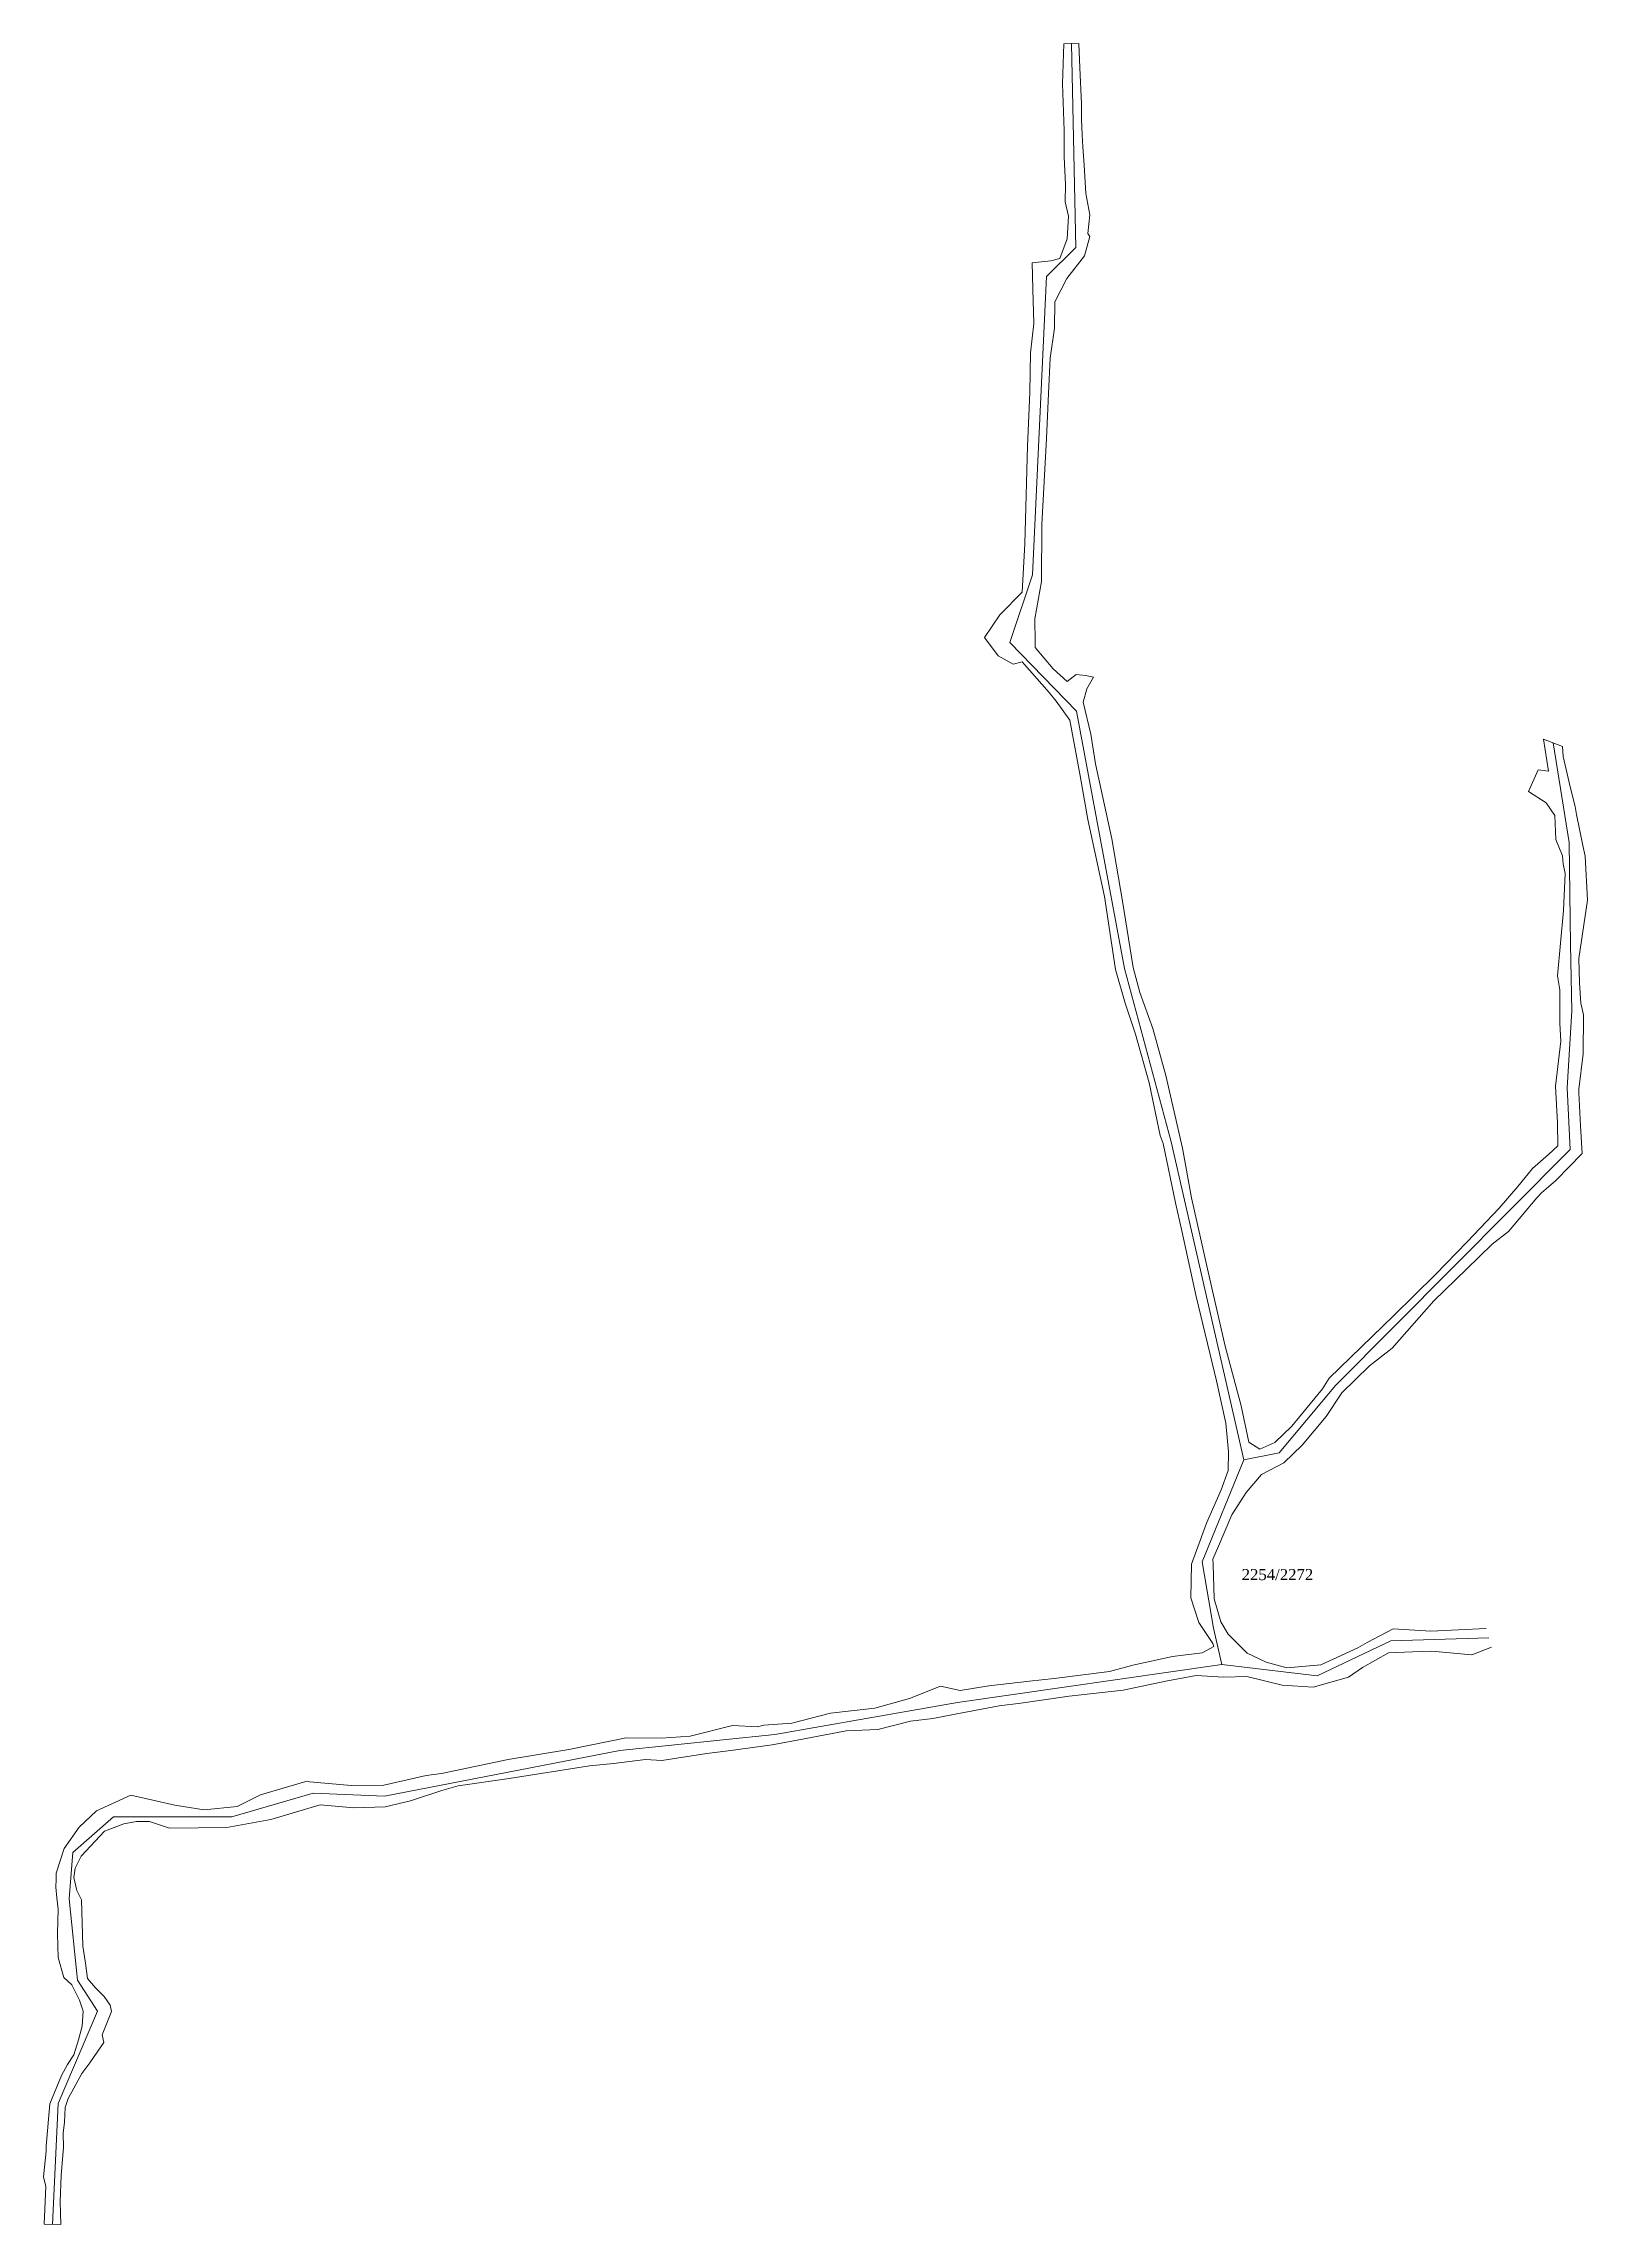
# Model space of a CAD drawing. Header units: millimetres. Extents: x 644213 to 644492, y 4144627 to 4145021.
import ezdxf

# ---------------------------------------------------------------- set-up
doc = ezdxf.new("R2010")
doc.units = ezdxf.units.MM
for name, color, linetype, lineweight in [('2254', 3, 'Continuous', 0), ('2272', 152, 'Continuous', 0), ('GEOFENCE', 3, 'Continuous', 0), ('INIT_COORD', 5, 'Continuous', 0), ('TEXT_BLUE', 5, 'Continuous', 0)]:
    doc.layers.add(name, color=color, linetype=linetype, lineweight=lineweight)
doc.styles.get("Standard").update_dxf_attribs({"font": 'TIMES.TTF'})

msp = doc.modelspace()

# ---------------------------------------------------------------- linework, layer by layer
at = {"layer": '2254', "lineweight": 0}
for p, q in [((644397.7, 4145021.05, 2265.56), (644397.46, 4145013.8, 2266.54)), ((644397.7, 4145021.05, 2265.56), (644400.42, 4145021.09, 2265.69)), ((644400.6, 4145016.73, 2266.78), (644400.42, 4145021.09, 2265.69)), ((644397.46, 4145013.8, 2266.54), (644397.77, 4145005.43, 2265.69)), ((644400.87, 4145010.2, 2266.23), (644400.6, 4145016.73, 2266.78)), ((644400.88, 4145007.41, 2265.83), (644400.87, 4145010.2, 2266.23)), ((644400.99, 4145004.61, 2265.76), (644400.88, 4145007.41, 2265.83)), ((644397.77, 4145005.43, 2265.69), (644397.75, 4145000.65, 2265.35)), ((644401.14, 4145002.44, 2265.07), (644400.99, 4145004.61, 2265.76)), ((644401.33, 4144999.15, 2265.07), (644401.14, 4145002.44, 2265.07)), ((644397.75, 4145000.65, 2265.35), (644397.96, 4144995.64, 2264.43)), ((644401.66, 4144994.06, 2264.14), (644401.33, 4144999.15, 2265.07)), ((644397.96, 4144995.64, 2264.43), (644397.95, 4144992.55, 2263.88)), ((644402.36, 4144990.15, 2263.55), (644401.66, 4144994.06, 2264.14)), ((644397.95, 4144992.55, 2263.88), (644398.53, 4144989.91, 2263.4)), ((644402.02, 4144986.78, 2263.05), (644402.36, 4144990.15, 2263.55)), ((644398.3, 4144985.82, 2262.38), (644398.53, 4144989.91, 2263.4)), ((644401.4, 4144982.76, 2262.93), (644402.35, 4144986.25, 2263.18)), ((644402.35, 4144986.25, 2263.18), (644402.02, 4144986.78, 2263.05)), ((644395.36, 4144981.9, 2261.88), (644396.99, 4144982.31, 2261.88)), ((644396.99, 4144982.31, 2261.88), (644398.3, 4144985.82, 2262.38)), ((644398.22, 4144978.67, 2261.98), (644401.4, 4144982.76, 2262.93)), ((644391.99, 4144981.49, 2261.18), (644395.36, 4144981.9, 2261.88)), ((644392.09, 4144976.73, 2261.31), (644391.99, 4144981.49, 2261.18)), ((644396.08, 4144974.49, 2260.88), (644398.22, 4144978.67, 2261.98)), ((644392.26, 4144970.59, 2260.66), (644392.09, 4144976.73, 2261.31)), ((644395.99, 4144969.74, 2260.72), (644396.08, 4144974.49, 2260.88)), ((644391.66, 4144965.25, 2260.15), (644392.26, 4144970.59, 2260.66)), ((644395.21, 4144964.33, 2260.13), (644395.99, 4144969.74, 2260.72)), ((644391.55, 4144958.09, 2259.42), (644391.66, 4144965.25, 2260.15)), ((644394.93, 4144957.9, 2259.45), (644395.21, 4144964.33, 2260.13)), ((644391.14, 4144948.42, 2258.34), (644391.55, 4144958.09, 2259.42)), ((644394.56, 4144949.82, 2258.49), (644394.93, 4144957.9, 2259.45)), ((644390.66, 4144930.81, 2257.37), (644391.14, 4144948.42, 2258.34)), ((644393.71, 4144934.29, 2257.74), (644394.56, 4144949.82, 2258.49)), ((644393.65, 4144923.99, 2257.11), (644393.71, 4144934.29, 2257.74)), ((644390.18, 4144922.06, 2257.09), (644390.66, 4144930.81, 2257.37)), ((644392.43, 4144917.26, 2257.06), (644393.65, 4144923.99, 2257.11)), ((644386.13, 4144917.96, 2257.29), (644390.18, 4144922.06, 2257.09)), ((644383.36, 4144913.86, 2257.98), (644386.13, 4144917.96, 2257.29)), ((644392.5, 4144913.06, 2256.99), (644392.43, 4144917.26, 2257.06)), ((644385.83, 4144910.58, 2257.05), (644383.36, 4144913.86, 2257.98)), ((644392.48, 4144912.08, 2257.03), (644392.5, 4144913.06, 2256.99)), ((644395.78, 4144908.23, 2257.17), (644392.48, 4144912.08, 2257.03)), ((644388.52, 4144909.09, 2256.8), (644385.83, 4144910.58, 2257.05)), ((644390.14, 4144909.49, 2257.05), (644388.52, 4144909.09, 2256.8)), ((644395.01, 4144903.96, 2257), (644390.14, 4144909.49, 2257.05)), ((644398.26, 4144905.95, 2257.22), (644395.78, 4144908.23, 2257.17)), ((644396.29, 4144902.39, 2256.87), (644395.01, 4144903.96, 2257)), ((644399.88, 4144907.22, 2257.86), (644398.26, 4144905.95, 2257.22)), ((644401.6, 4144907.01, 2258.08), (644399.88, 4144907.22, 2257.86)), ((644401.16, 4144902.23, 2256.74), (644401.86, 4144904.62, 2257.32)), ((644403.03, 4144906.7, 2257.68), (644401.6, 4144907.01, 2258.08)), ((644401.86, 4144904.62, 2257.32), (644403.03, 4144906.7, 2257.68)), ((644398.78, 4144898.94, 2256.86), (644396.29, 4144902.39, 2256.87)), ((644402.53, 4144896.45, 2256.74), (644401.16, 4144902.23, 2256.74)), ((644400.64, 4144888.92, 2256.93), (644398.78, 4144898.94, 2256.86)), ((644403.42, 4144891.05, 2256.86), (644402.53, 4144896.45, 2256.74)), ((644402.03, 4144881.01, 2256.79), (644400.64, 4144888.92, 2256.93)), ((644406.32, 4144877.5, 2256.75), (644403.42, 4144891.05, 2256.86)), ((644405, 4144867.1, 2256.94), (644402.03, 4144881.01, 2256.79)), ((644408.3, 4144866.27, 2257.01), (644406.32, 4144877.5, 2256.75)), ((644407.04, 4144853.92, 2257.23), (644405, 4144867.1, 2256.94)), ((644410.21, 4144854.33, 2257.26), (644408.3, 4144866.27, 2257.01)), ((644408.78, 4144847.84, 2257.48), (644407.04, 4144853.92, 2257.23)), ((644411.42, 4144849.79, 2257.38), (644410.21, 4144854.33, 2257.26)), ((644413.74, 4144843.31, 2257.49), (644411.42, 4144849.79, 2257.38)), ((644410.64, 4144842.28, 2257.49), (644408.78, 4144847.84, 2257.48)), ((644413.06, 4144833.5, 2257.11), (644410.64, 4144842.28, 2257.49)), ((644416.09, 4144834.79, 2257.17), (644413.74, 4144843.31, 2257.49)), ((644415.06, 4144823.96, 2256.96), (644413.06, 4144833.5, 2257.11)), ((644419.09, 4144821.67, 2256.83), (644416.09, 4144834.79, 2257.17)), ((644415.6, 4144822.52), (644415.06, 4144823.96, 2256.96)), ((644417.87, 4144811.81), (644415.6, 4144822.52)), ((644420.71, 4144812.69), (644419.09, 4144821.67, 2256.83)), ((644419.01, 4144806.76, 2256.15), (644417.87, 4144811.81)), ((644423.75, 4144799.38, 2256.2), (644420.71, 4144812.69)), ((644419.01, 4144806.76, 2256.15), (644421.56, 4144794.89, 2255.83)), ((644426.81, 4144785.96, 2255.95), (644423.75, 4144799.38, 2256.2)), ((644421.56, 4144794.89, 2255.83), (644425.27, 4144779.68, 2255.96)), ((644429.69, 4144775.14, 2255.95), (644426.81, 4144785.96, 2255.95)), ((644425.27, 4144779.68, 2255.96), (644426.94, 4144772.06, 2255.84)), ((644431.08, 4144768.59, 2255.89), (644429.69, 4144775.14, 2255.95)), ((644426.94, 4144772.06, 2255.84), (644427.43, 4144766.85, 2255.75)), ((644427.43, 4144766.85, 2255.75), (644427.34, 4144763.5, 2255.44)), ((644427.34, 4144763.5, 2255.44), (644426.1, 4144760, 2255.12)), ((644430.58, 4144759.5, 2255.21), (644433.37, 4144762.77, 2255.71)), ((644426.1, 4144760, 2255.12), (644423.42, 4144753.99, 2254.57)), ((644428.03, 4144755.47, 2254.91), (644430.58, 4144759.5, 2255.21)), ((644423.42, 4144753.99, 2254.57), (644420.71, 4144746.57, 2253.89)), ((644425.61, 4144749.81, 2254.14), (644428.03, 4144755.47, 2254.91)), ((644424.58, 4144747.48, 2253.78), (644425.61, 4144749.81, 2254.14)), ((644420.71, 4144746.57, 2253.89), (644420.62, 4144740.5, 2253.26)), ((644424.63, 4144746.55, 2253.68), (644424.58, 4144747.48, 2253.78)), ((644424.82, 4144740.32, 2252.99), (644424.63, 4144746.55, 2253.68)), ((644420.62, 4144740.5, 2253.26), (644422.07, 4144736.05, 2252.75)), ((644426.01, 4144736.16, 2252.54), (644424.82, 4144740.32, 2252.99)), ((644422.07, 4144736.05, 2252.75), (644424.56, 4144732.29, 2252.15)), ((644427.34, 4144733.96, 2252.16), (644426.01, 4144736.16, 2252.54)), ((644457.14, 4144734.89, 2249.21), (644452.47, 4144732.46, 2249)), ((644463.94, 4144734.48, 2247.59), (644457.14, 4144734.89, 2248.54)), ((644473.93, 4144734.94, 2247.08), (644463.94, 4144734.48, 2247.59)), ((644422.68, 4144730.57, 2251.92), (644417.32, 4144729.93, 2251.83)), ((644424.75, 4144731.7, 2251.98), (644422.68, 4144730.57, 2251.92)), ((644424.56, 4144732.29, 2252.15), (644424.75, 4144731.7, 2251.98)), ((644430.8, 4144730.49, 2251.36), (644427.34, 4144733.96, 2252.16)), ((644434.19, 4144728.92, 2250.9), (644430.8, 4144730.49, 2251.36)), ((644450.76, 4144731.45, 2249.05), (644444.06, 4144728.41, 2249.88)), ((644452.47, 4144732.46, 2249), (644450.76, 4144731.45, 2249.05)), ((644451.6, 4144727.94, 2249.12), (644456.32, 4144730.6, 2248.68)), ((644456.32, 4144730.6, 2248.68), (644460.64, 4144730.76, 2247.93)), ((644460.64, 4144730.76, 2247.93), (644464.15, 4144730.87, 2247.34)), ((644464.15, 4144730.87, 2247.34), (644471.38, 4144730.22, 2247.33)), ((644471.38, 4144730.22, 2246.45), (644474.88, 4144731.61, 2245.85)), ((644405.92, 4144727.23, 2251.89), (644395.96, 4144725.96, 2251.91)), ((644410.16, 4144728.35, 2251.95), (644405.92, 4144727.23, 2251.89)), ((644417.32, 4144729.93, 2251.83), (644410.16, 4144728.35, 2251.95)), ((644416.1, 4144725.44, 2251.93), (644421.57, 4144726.5, 2251.9)), ((644421.57, 4144726.5, 2251.9), (644426.57, 4144726.2, 2251.75)), ((644426.57, 4144726.2, 2251.75), (644430.7, 4144726.31, 2251.3)), ((644430.7, 4144726.31, 2251.3), (644437.13, 4144724.73, 2250.67)), ((644437.96, 4144727.89, 2250.68), (644434.19, 4144728.92, 2250.9)), ((644444.06, 4144728.41, 2249.88), (644437.96, 4144727.89, 2250.68)), ((644449.09, 4144726.16, 2249.44), (644451.6, 4144727.94, 2249.12)), ((644369.8, 4144722.33, 2251.66), (644363.53, 4144720.58, 2251.37)), ((644375.44, 4144724.58, 2251.76), (644369.8, 4144722.33, 2251.66)), ((644378.95, 4144723.76, 2251.72), (644375.44, 4144724.58, 2251.76)), ((644384.15, 4144724.6, 2251.6), (644378.95, 4144723.76, 2251.72)), ((644391.5, 4144725.47, 2251.88), (644384.15, 4144724.6, 2251.6)), ((644389.94, 4144721.51, 2251.79), (644398.65, 4144722.76, 2251.6)), ((644395.96, 4144725.96, 2251.91), (644391.5, 4144725.47, 2251.88)), ((644398.65, 4144722.76, 2251.6), (644408.42, 4144723.81, 2251.95)), ((644408.42, 4144723.81, 2251.95), (644416.1, 4144725.44, 2251.93)), ((644437.13, 4144724.73, 2250.67), (644442.73, 4144724.38, 2250.07)), ((644442.73, 4144724.38, 2250.07), (644449.09, 4144726.16, 2249.44)), ((644355.57, 4144719.69, 2251.49), (644348.59, 4144717.9, 2252.03)), ((644363.53, 4144720.58, 2251.37), (644355.57, 4144719.69, 2251.49)), ((644370, 4144718.26, 2251.55), (644374.05, 4144718.74, 2251.65)), ((644374.05, 4144718.74, 2251.65), (644378.07, 4144719.49, 2251.72)), ((644378.07, 4144719.49, 2251.72), (644385.98, 4144721.03, 2251.74)), ((644385.98, 4144721.03, 2251.74), (644389.94, 4144721.51, 2251.79)), ((644318.63, 4144715.22, 2251.66), (644308.3, 4144713.13, 2251.47)), ((644324.95, 4144715.18, 2251.8), (644318.63, 4144715.22, 2251.66)), ((644330.23, 4144715.54, 2251.89), (644324.95, 4144715.18, 2251.8)), ((644337.83, 4144717.43, 2251.82), (644330.23, 4144715.54, 2251.89)), ((644342.35, 4144717.21, 2252.01), (644337.83, 4144717.43, 2251.82)), ((644343.49, 4144717.51, 2252.08), (644342.35, 4144717.21, 2252.01)), ((644348.59, 4144717.9, 2252.03), (644343.49, 4144717.51, 2252.08)), ((644344.99, 4144713.98, 2251.86), (644350.47, 4144715.01, 2251.95)), ((644350.47, 4144715.01, 2251.95), (644358.41, 4144716.48, 2251.54)), ((644358.41, 4144716.48, 2251.54), (644364.07, 4144716.74, 2251.36)), ((644364.07, 4144716.74, 2251.36), (644370, 4144718.26, 2251.55)), ((644297.35, 4144711.35, 2251.96), (644285.3, 4144708.78, 2253.52)), ((644308.3, 4144713.13, 2251.47), (644297.35, 4144711.35, 2251.96)), ((644312.06, 4144710.17, 2251.65), (644316.4, 4144710.61, 2251.29)), ((644316.4, 4144710.61, 2251.29), (644322.15, 4144711.31, 2251.61)), ((644322.15, 4144711.31, 2251.61), (644325.1, 4144711.17, 2251.27)), ((644333.25, 4144712.41, 2251.8), (644325.1, 4144711.17, 2251.27)), ((644333.25, 4144712.41, 2251.8), (644337.53, 4144712.95, 2251.73)), ((644337.53, 4144712.95, 2251.73), (644344.99, 4144713.98, 2251.86)), ((644260.84, 4144707.34, 2252.84), (644252.66, 4144704.92, 2252.95)), ((644269, 4144706.6, 2252.59), (644260.84, 4144707.34, 2252.84)), ((644274.93, 4144706.69, 2252.76), (644269, 4144706.6, 2252.59)), ((644282.53, 4144708.42, 2253.45), (644274.93, 4144706.69, 2252.76)), ((644285.3, 4144708.78, 2253.52), (644282.53, 4144708.42, 2253.45)), ((644285.35, 4144705.7, 2253.61), (644288.34, 4144706.56, 2253.2)), ((644288.34, 4144706.56, 2253.2), (644297.53, 4144707.89, 2251.92)), ((644297.53, 4144707.89, 2251.92), (644312.06, 4144710.17, 2251.65)), ((644223.04, 4144702.04, 2252.94), (644229.24, 4144704.91, 2252.72)), ((644237.14, 4144703.06, 2252.9), (644229.24, 4144704.91, 2252.72)), ((644242.48, 4144702.23, 2252.97), (644237.14, 4144703.06, 2252.9)), ((644248.39, 4144702.83, 2253.19), (644242.48, 4144702.23, 2252.97)), ((644252.66, 4144704.92, 2252.95), (644248.39, 4144702.83, 2253.19)), ((644254.5, 4144700.51, 2252.68), (644263.42, 4144703.12, 2252.69)), ((644263.42, 4144703.12, 2252.69), (644269.48, 4144702.62, 2252.64)), ((644269.48, 4144702.62, 2252.64), (644275.14, 4144702.75, 2252.72)), ((644275.14, 4144702.75, 2252.72), (644279.73, 4144703.83, 2253.46)), ((644279.73, 4144703.83, 2253.46), (644285.35, 4144705.7, 2253.61)), ((644219.87, 4144699.11, 2252.89), (644217.18, 4144695.24, 2253.08)), ((644223.04, 4144702.04, 2252.94), (644219.87, 4144699.11, 2252.89)), ((644224.48, 4144698.4, 2253.01), (644227.98, 4144699.7, 2253.22)), ((644227.98, 4144699.7, 2253.22), (644230.27, 4144700.12, 2253.31)), ((644230.27, 4144700.12, 2253.31), (644232.59, 4144700.1, 2252.9)), ((644232.59, 4144700.1, 2252.9), (644236.23, 4144698.94, 2253.06)), ((644236.23, 4144698.94, 2253.06), (644246.53, 4144699.05, 2252.8)), ((644246.53, 4144699.05, 2252.8), (644254.5, 4144700.51, 2252.68)), ((644217.18, 4144695.24, 2253.08), (644215.76, 4144690.78, 2253.39)), ((644220.26, 4144693.87, 2252.99), (644224.48, 4144698.4, 2253.01)), ((644215.73, 4144689.71, 2253.63), (644215.76, 4144690.78, 2253.39)), ((644219.15, 4144691.69, 2253.54), (644218.95, 4144690.02, 2253.67)), ((644219.15, 4144691.69, 2253.54), (644220.26, 4144693.87, 2252.99)), ((644215.7, 4144688.29, 2253.74), (644215.73, 4144689.71, 2253.63)), ((644215.87, 4144686.37, 2253.84), (644215.7, 4144688.29, 2253.74)), ((644218.95, 4144690.02, 2253.67), (644219.49, 4144687.7, 2253.81)), ((644219.49, 4144687.7, 2253.81), (644220.33, 4144685.97, 2253.93)), ((644215.99, 4144685.33, 2253.92), (644215.87, 4144686.37, 2253.84)), ((644216.13, 4144684.31, 2253.88), (644215.99, 4144685.33, 2253.92)), ((644216, 4144679.92, 2253.8), (644216.13, 4144684.31, 2253.88)), ((644220.33, 4144685.97, 2253.93), (644220.53, 4144677.61, 2253.84)), ((644216.13, 4144675.56, 2253.96), (644216, 4144679.92, 2253.8)), ((644217.1, 4144671.98, 2253.83), (644216.13, 4144675.56, 2253.96)), ((644220.53, 4144677.61, 2253.87), (644221.02, 4144674.57, 2253.72)), ((644218.54, 4144670.62, 2254.04), (644217.1, 4144671.98, 2253.83)), ((644221.02, 4144674.57, 2253.72), (644221.38, 4144671.79, 2253.72)), ((644221.38, 4144671.79, 2253.72), (644222.84, 4144670.08, 2254.04)), ((644219.97, 4144667.87, 2253.9), (644218.54, 4144670.62, 2254.04)), ((644220.62, 4144665.91, 2254.02), (644219.97, 4144667.87, 2253.9)), ((644222.84, 4144670.08, 2254.04), (644224.4, 4144668.55, 2254.24)), ((644224.4, 4144668.55, 2254.24), (644225.5, 4144666.96, 2254.41)), ((644219.8, 4144660.7, 2254.49), (644220.44, 4144663.18, 2254.13)), ((644220.44, 4144663.18, 2254.13), (644220.62, 4144665.91, 2254.02)), ((644225.75, 4144665.82, 2254.16), (644224.07, 4144661.59, 2254.38)), ((644225.5, 4144666.96, 2254.41), (644225.75, 4144665.82, 2254.16)), ((644218.94, 4144658.02, 2255.11), (644219.8, 4144660.7, 2254.49)), ((644224.34, 4144660.22, 2254.82), (644223.28, 4144658.67, 2254.82)), ((644224.07, 4144661.59, 2254.38), (644224.34, 4144660.22, 2254.82)), ((644216.71, 4144654.28, 2255.71), (644217.79, 4144656.25, 2255.47)), ((644217.79, 4144656.25, 2255.47), (644218.94, 4144658.02, 2255.11)), ((644221.79, 4144656.54, 2255.22), (644220.35, 4144654.61, 2255.46)), ((644223.28, 4144658.67, 2254.82), (644221.79, 4144656.54, 2255.22)), ((644214.62, 4144649.14, 2256.3), (644216.71, 4144654.28, 2255.71)), ((644218.95, 4144651.99, 2255.86), (644217.89, 4144650.12, 2256.23)), ((644220.35, 4144654.61, 2255.46), (644218.95, 4144651.99, 2255.86)), ((644213.96, 4144641.49, 2256.76), (644214.62, 4144649.14, 2256.3)), ((644217.35, 4144648.52, 2256.42), (644217.22, 4144645.87, 2256.65)), ((644217.89, 4144650.12, 2256.23), (644217.35, 4144648.52, 2256.42)), ((644217.22, 4144645.87, 2256.65), (644217.03, 4144643.85, 2256.77)), ((644217.03, 4144643.85, 2256.77), (644217.05, 4144641.27, 2257.09)), ((644213.47, 4144635.99, 2256.89), (644213.96, 4144640.61, 2257.04)), ((644213.96, 4144641.49, 2256.94), (644213.96, 4144640.61, 2257.04)), ((644217.05, 4144641.27, 2257.09), (644216.62, 4144636.3, 2256.69)), ((644213.85, 4144634.26, 2256.76), (644213.47, 4144635.99, 2256.89)), ((644216.62, 4144636.3, 2256.69), (644216.47, 4144631.46, 2256.49)), ((644213.59, 4144627.41, 2256.66), (644213.85, 4144634.26, 2256.76)), ((644216.47, 4144631.46, 2256.49), (644216.6, 4144627.39, 2256.54)), ((644213.59, 4144627.41, 2256.66), (644216.6, 4144627.39, 2256.54))]:
    msp.add_line(p, q, dxfattribs=at)
at = {"layer": '2272', "lineweight": 0}
for p, q in [((644485.17, 4144889.77, 2271.96), (644484.3, 4144895.51, 2271.93)), ((644484.3, 4144895.51, 2271.93), (644487.75, 4144894.2, 2271.99)), ((644487.75, 4144894.2, 2271.99), (644487.83, 4144892.41, 2271.98)), ((644487.83, 4144892.41, 2271.98), (644489.11, 4144886.91, 2271.87)), ((644483.33, 4144889.96, 2272.4), (644481.57, 4144886.09, 2272.3)), ((644483.33, 4144889.96, 2272.4), (644485.17, 4144889.77, 2271.96)), ((644484.76, 4144884.05, 2271.95), (644481.57, 4144886.09, 2272.3)), ((644486.36, 4144881.72, 2271.58), (644484.76, 4144884.05, 2271.95)), ((644489.11, 4144886.91, 2271.87), (644490.01, 4144883.36, 2271.56)), ((644486.5, 4144877.41, 2271.75), (644486.36, 4144881.72, 2272.28)), ((644490.01, 4144883.36, 2271.56), (644490.27, 4144881.9, 2271.52)), ((644490.27, 4144881.9, 2271.51), (644491.38, 4144876.3, 2271.43)), ((644487.72, 4144874.45, 2271.38), (644486.5, 4144877.41, 2271.75)), ((644491.84, 4144874.38, 2271.82), (644491.38, 4144876.3, 2271.43)), ((644487.82, 4144873.02, 2271.24), (644487.72, 4144874.45, 2271.38)), ((644488.22, 4144871.25, 2271.21), (644487.82, 4144873.02, 2271.24)), ((644492.22, 4144866.47, 2271.08), (644491.84, 4144874.38, 2270.9)), ((644487.92, 4144864.58, 2270.6), (644488.22, 4144871.25, 2271.21)), ((644486.79, 4144852.82, 2269.19), (644487.92, 4144864.58, 2270.6)), ((644492.22, 4144866.47, 2270.45), (644490.66, 4144855.91, 2269.58)), ((644487.21, 4144850.25, 2268.9), (644486.79, 4144852.82, 2269.19)), ((644490.66, 4144855.91, 2269.58), (644490.82, 4144851.52)), ((644487.26, 4144844.21, 2268.22), (644487.21, 4144850.25, 2268.9)), ((644490.82, 4144851.52), (644491.04, 4144847.84, 2268.55)), ((644491.04, 4144847.84, 2268.55), (644491.53, 4144845.76)), ((644491.53, 4144845.76), (644491.47, 4144838.71)), ((644487.42, 4144841, 2267.59), (644486.44, 4144832.85, 2266.82)), ((644487.26, 4144844.21, 2268.22), (644487.42, 4144841, 2267.59)), ((644491.47, 4144838.71), (644490.67, 4144832.31)), ((644486.44, 4144832.85, 2266.82), (644486.84, 4144826.28, 2266.42)), ((644490.67, 4144832.31), (644490.7, 4144831.72, 2266.86)), ((644490.95, 4144825.73, 2266.4), (644490.7, 4144831.72, 2266.87)), ((644486.84, 4144826.28, 2266.42), (644486.87, 4144822.13, 2265.99)), ((644491.3, 4144820.75, 2265.75), (644490.95, 4144825.73, 2266.4)), ((644486.87, 4144822.13, 2265.99), (644485.21, 4144820.53, 2265.52)), ((644486.54, 4144815.83, 2265.23), (644491.3, 4144820.75, 2265.51)), ((644482.3, 4144818.04, 2265), (644479.68, 4144814.74, 2264.39)), ((644485.21, 4144820.53, 2265.52), (644482.3, 4144818.04, 2265)), ((644479.68, 4144814.74, 2264.39), (644476.28, 4144810.85, 2263.6)), ((644483.09, 4144812.72, 2264.8), (644483.9, 4144813.6, 2264.64)), ((644483.9, 4144813.6, 2264.64), (644484.78, 4144814.35, 2264.93)), ((644484.78, 4144814.35, 2264.93), (644486.54, 4144815.83, 2265.23)), ((644476.28, 4144810.85, 2263.6), (644470.53, 4144804.76, 2262.72)), ((644483.09, 4144812.72, 2264.8), (644477.96, 4144806.64, 2264.8)), ((644475, 4144804.35, 2263.04), (644477.96, 4144806.64, 2264)), ((644470.53, 4144804.76, 2262.72), (644464.82, 4144798.85, 2261.7)), ((644470.4, 4144799.87, 2262.42), (644475, 4144804.35, 2263.04)), ((644464.82, 4144798.85, 2261.7), (644457.19, 4144791.39, 2260.35)), ((644464.47, 4144794.15, 2261.36), (644470.4, 4144799.87, 2262.42)), ((644456.97, 4144785.59, 2259.57), (644464.47, 4144794.15, 2261.36)), ((644457.19, 4144791.39, 2260.35), (644445.6, 4144780.17, 2258.51)), ((644452.9, 4144782.37, 2259), (644456.97, 4144785.59, 2259.57)), ((644447.89, 4144777.53, 2258.51), (644452.9, 4144782.37, 2259)), ((644444.39, 4144778.21, 2258.02), (644438.83, 4144771.51, 2257.15)), ((644445.6, 4144780.17, 2258.51), (644444.39, 4144778.21, 2258.02)), ((644445.03, 4144773.25, 2257.92), (644447.89, 4144777.53, 2258.51)), ((644438.83, 4144771.51, 2257.15), (644435.79, 4144768.52, 2256.51)), ((644440.72, 4144768.09, 2256.9), (644445.03, 4144773.25, 2257.92)), ((644433.06, 4144767.33, 2256.06), (644431.08, 4144768.59, 2255.89)), ((644435.79, 4144768.52, 2256.51), (644433.06, 4144767.33, 2256.06)), ((644437.39, 4144764.86, 2256.44), (644440.72, 4144768.09, 2256.9)), ((644433.37, 4144762.77, 2255.71), (644437.39, 4144764.86, 2256.44))]:
    msp.add_line(p, q, dxfattribs=at)
at = {"layer": 'GEOFENCE'}
for p, q in [((644399.85, 4144984.29, 2262.65), (644399.06, 4145021.07, 2265.62)), ((644394.57, 4144979.03, 2261.3), (644399.85, 4144984.29, 2262.65)), ((644392.04, 4144925.21, 2257.17), (644394.57, 4144979.03, 2261.3)), ((644387.92, 4144912.97, 2257.51), (644392.04, 4144925.21, 2257.17)), ((644399.97, 4144900.58, 2256.8), (644387.92, 4144912.97, 2257.51)), ((644408.62, 4144854.12, 2257.24), (644399.97, 4144900.58, 2256.8)), ((644488.94, 4144876.86, 2271.59), (644486.03, 4144894.86, 2271.96)), ((644489.18, 4144858.44, 2269.83), (644488.94, 4144876.86, 2271.59)), ((644489.38, 4144846.49, 2269.83), (644489.18, 4144858.44, 2269.83)), ((644417.08, 4144822.81, 2256.89), (644408.62, 4144854.12, 2257.24)), ((644488.56, 4144832.58, 1133.41), (644489.38, 4144846.49, 1134.28)), ((644489.09, 4144821.44, 2265.75), (644488.56, 4144832.58, 2265.75)), ((644430.2, 4144765.42, 2255.75), (644417.08, 4144822.81, 2256.89)), ((644446.74, 4144778.85, 2258.51), (644489.09, 4144821.44, 2265.75)), ((644436.59, 4144766.69, 2256.47), (644446.74, 4144778.85, 2258.51)), ((644430.2, 4144765.42, 2255.75), (644436.59, 4144766.69, 2256.47)), ((644422.64, 4144747.03, 2253.83), (644430.2, 4144765.42, 2255.75)), ((644424.7, 4144735, 2252.46), (644422.64, 4144747.03, 2253.83)), ((644426.19, 4144728.5, 2251.63), (644424.7, 4144735, 2252.46)), ((644456.73, 4144732.74, 2248.61), (644443.4, 4144726.4, 2249.98)), ((644474.41, 4144733.28, 2246.47), (644456.73, 4144732.74, 2248.61)), ((644426.19, 4144728.5, 2251.63), (644378.51, 4144721.62, 2251.72)), ((644443.4, 4144726.4, 2249.98), (644426.19, 4144728.5, 2251.63)), ((644378.51, 4144721.62, 2251.72), (644345.51, 4144715.84, 2251.96)), ((644345.51, 4144715.84, 2251.96), (644317.51, 4144712.92, 2251.47)), ((644317.51, 4144712.92, 2251.47), (644275.04, 4144704.72, 2252.74)), ((644262.13, 4144705.23, 2252.77), (644247.46, 4144700.94, 2252.99)), ((644275.04, 4144704.72, 2252.74), (644262.13, 4144705.23, 2252.77)), ((644226.08, 4144700.98, 2253.1), (644218.72, 4144694.56, 2253.03)), ((644236.68, 4144701, 2252.98), (644226.08, 4144700.98, 2253.1)), ((644247.46, 4144700.94, 2252.99), (644236.68, 4144701, 2252.98)), ((644218.72, 4144694.56, 2253.03), (644218.1, 4144686.17, 2253.88)), ((644218.1, 4144686.17, 2253.88), (644219.6, 4144671.46, 2253.86)), ((644219.6, 4144671.46, 2253.86), (644223.19, 4144665.86, 2254.09)), ((644223.19, 4144665.86, 2254.09), (644216.12, 4144649.23, 2256.31)), ((644216.12, 4144649.23, 2256.31), (644215.09, 4144627.4, 2256.6))]:
    msp.add_line(p, q, dxfattribs=at)
at = {"layer": 'INIT_COORD'}
msp.add_point((644399.06, 4145021.07, 2265.62), dxfattribs=at)

# ---------------------------------------------------------------- texts
at = {"layer": 'TEXT_BLUE', "lineweight": 0}
msp.add_text('2254/2272', height=2, dxfattribs=at).set_placement((644429.79, 4144743.71))

doc.saveas('drawing.dxf')
